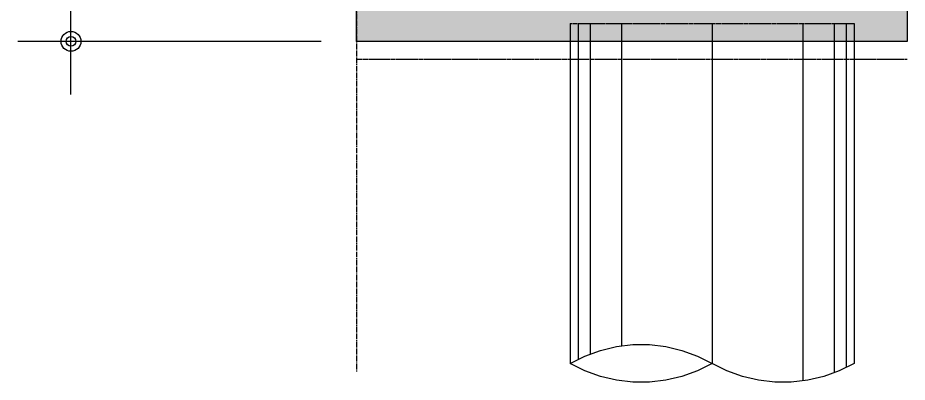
# Model space of a CAD drawing. Extents: x 0 to 5945, y 0 to 4205.
# Drawn here: x 3081 to 3331.7, y 1316.1 to 1418.8 of the extents above; entities that cross this region are included whole.
import ezdxf

# ---------------------------------------------------------------- set-up
doc = ezdxf.new("R2010")
doc.units = 0
doc.header["$MEASUREMENT"] = 0
for name, pattern in [('ESTILO_TQS_0002', [0.4, 0.1, -0.3]), ('ESTILO_TQS_0006', [0.3, 0.2, -0.1]), ('ESTILO_TQS_0007', [2.1, 1.5, -0.2, 0.2, -0.2])]:
    doc.linetypes.add(name, pattern=pattern)
for name, color, linetype in [('MTH-230', 1, 'CONTINUOUS'), ('MTH-COTAS7', 31, 'CONTINUOUS'), ('MTH-EIXO-217', 8, 'CONTINUOUS'), ('MTH-LINHA-CORTE', 5, 'CONTINUOUS'), ('MTH-LINHAS-GERAIS', 7, 'CONTINUOUS'), ('MTH-SIMB_COTA', 3, 'CONTINUOUS'), ('MTH-SOMBRA21', 150, 'CONTINUOUS'), ('MTH-VIGA-INVERTIDA', 7, 'ESTILO_TQS_0002')]:
    doc.layers.add(name, color=color, linetype=linetype)

msp = doc.modelspace()

# ---------------------------------------------------------------- linework, layer by layer
at = {"layer": 'MTH-230', "linetype": 'Continuous'}
for p, q in [((3238.927719, 1417.173489), (3238.927719, 1322.589199)), ((3242.349594, 1417.173489), (3242.346469, 1324.084511)), ((3251.183969, 1417.173489), (3251.183969, 1326.362636)), ((3276.715219, 1417.173489), (3276.715219, 1321.412636)), ((3302.246469, 1417.173489), (3302.246469, 1316.462636)), ((3311.080844, 1417.173489), (3311.083969, 1318.740761)), ((3314.502719, 1417.173489), (3314.502719, 1320.234511))]:
    msp.add_line(p, q, dxfattribs=at)
at = {"layer": 'MTH-COTAS7', "linetype": 'Continuous'}
for p, q in [((3095.977288, 1397.173489), (3095.977288, 1672.173489)), ((3166.501102, 1412.173489), (3080.977288, 1412.173489))]:
    msp.add_line(p, q, dxfattribs=at)
at = {"layer": 'MTH-EIXO-217', "linetype": 'ESTILO_TQS_0007'}
msp.add_line((3176.501102, 3877.013729), (3176.501102, 1319.108542), dxfattribs=at)
at = {"layer": 'MTH-LINHA-CORTE', "linetype": 'Continuous'}
msp.add_lwpolyline([(3331.715219, 1657.173489), (3331.715219, 1412.173489), (3176.501102, 1412.173489), (3176.501102, 1657.173489)], dxfattribs=at)
at = {"layer": 'MTH-LINHAS-GERAIS', "linetype": 'Continuous'}
for p, q in [((3236.715219, 1417.173489), (3236.715219, 1321.412636)), ((3316.715219, 1417.173489), (3316.715219, 1321.412636))]:
    msp.add_line(p, q, dxfattribs=at)
for points in [[(3236.715218, 1321.412637), (3240.872033, 1323.500245), (3245.243097, 1325.091166), (3249.769298, 1326.163885), (3254.389429, 1326.703896), (3259.041012, 1326.703896), (3263.661143, 1326.163885), (3268.187344, 1325.091165), (3272.558407, 1323.500244), (3276.715222, 1321.412635)], [(3276.715222, 1321.412637), (3272.558407, 1319.325028), (3268.187343, 1317.734107), (3263.661142, 1316.661388), (3259.041011, 1316.121377), (3254.389427, 1316.121377), (3249.769296, 1316.661388), (3245.243095, 1317.734107), (3240.872031, 1319.325028), (3236.715216, 1321.412637)], [(3316.715222, 1321.412637), (3312.558407, 1319.325028), (3308.187343, 1317.734107), (3303.661142, 1316.661388), (3299.041011, 1316.121377), (3294.389427, 1316.121377), (3289.769296, 1316.661388), (3285.243095, 1317.734107), (3280.872031, 1319.325028), (3276.715216, 1321.412637)]]:
    msp.add_lwpolyline(points, dxfattribs=at)
at = {"layer": 'MTH-SIMB_COTA', "linetype": 'Continuous'}
for radius in [2.8, 1.4]:
    msp.add_circle((3095.977288, 1412.173489), radius, dxfattribs=at)
at = {"layer": 'MTH-SOMBRA21', "linetype": 'Continuous'}
for points in [[(3263.481207, 1657.173489), (3331.715219, 1412.173489), (3176.501102, 1412.173489)], [(3263.481207, 1657.173489), (3176.501102, 1412.173489), (3176.501102, 1657.173489)], [(3263.481207, 1657.173489), (3282.481207, 1657.173489), (3331.715219, 1412.173489)], [(3331.715219, 1412.173489), (3282.481207, 1657.173489), (3331.715219, 1657.173489)]]:
    msp.add_solid(points, dxfattribs=at)
at = {"layer": 'MTH-VIGA-INVERTIDA', "linetype": 'ESTILO_TQS_0006'}
for p, q in [((3236.715219, 1417.173489), (3316.715219, 1417.173489)), ((3176.501102, 1407.173489), (3331.715219, 1407.173489))]:
    msp.add_line(p, q, dxfattribs=at)

doc.saveas('drawing.dxf')
